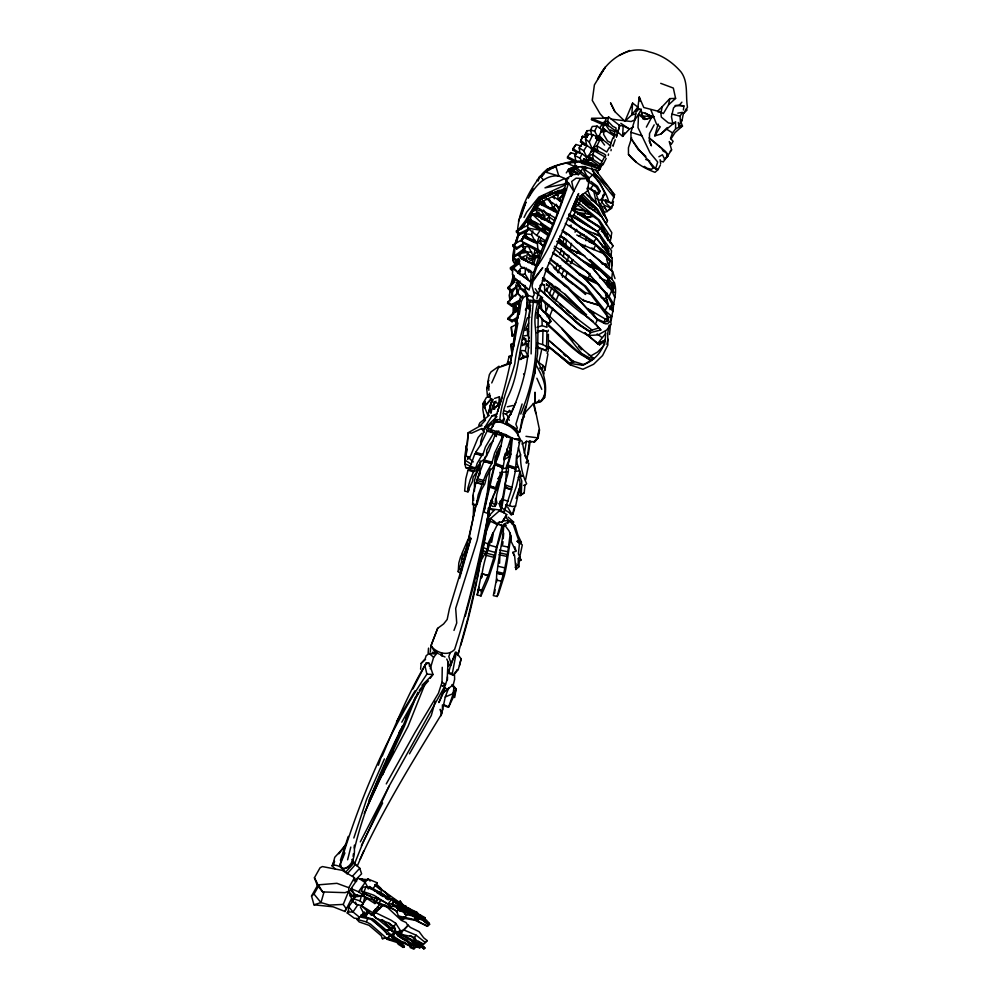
<?xml version="1.0" encoding="UTF-8"?>
<svg xmlns="http://www.w3.org/2000/svg" width="999" height="999" viewBox="0 0 999 999"><rect width="100%" height="100%" fill="white"/><g stroke="black" fill="none" stroke-linecap="round" stroke-linejoin="round"><path stroke-width="1.5" d="M609.989 309.64L609.989 307.505L612.062 303.871L606.942 294.867L595.392 280.744M669.73 142.333L671.216 144.405L673.126 141.346L670.516 138.449L672.527 132.892L675.586 128.933L675.611 121.716L660.814 134.078L654.832 135.876L658.104 124.051M607.966 320.554L607.991 316.458M641.77 112.875L641.758 115.497L644.78 119.43L650.174 118.044M529.345 303.059L530.007 300.312L538.199 300.599C536.063 308.791 534.128 317.632 535.264 326.398C538.424 356.331 532.13 386.401 520.729 414.023M606.443 284.178L607.916 278.833L608.566 285.227L606.718 283.728L606.73 282.13M442.082 656.293L442.107 653.696M512.4 438.136L510.676 441.171L509.078 459.552L506.493 466.146L505.906 479.632L500.299 511.338L503.996 512.724L511.55 489.498L515.771 469.093L507.642 466.246L510.452 456.193L512.4 438.136L519.905 440.684L516.383 458.266L515.559 468.918M442.445 704.857L442.407 710.614L440.684 716.096M447.427 679.882L447.477 676.835M537.562 330.931L544.393 330.532L546.965 331.518L546.441 350.537L537.974 347.29L536.863 344.955M386.276 783.903L415.047 732.329L438.461 693.231L442.008 682.354L442.245 667.32M473.214 517.869L473.688 503.484M483.953 511.975L494.942 464.547L499.063 454.258L503.359 435.189L510.839 438.086L505.019 456.555L502.997 467.869L487.699 513.411L483.953 511.975L489.123 485.614L495.991 488.486M490.409 504.807L492.482 506.343L495.104 506.331L495.541 498.464M552.634 252.372C575.923 268.644 596.84 288.524 613.136 311.85C612.787 302.11 617.769 292.607 614.36 282.692L611.738 278.846L589.897 259.678L589.585 260.976L608.716 278.709L611.987 283.229L612.724 291.845L615.421 292.657M548.164 335.627L548.376 334.303L548.389 349.837L546.74 346.765L542.644 344.53L542.981 330.12L546.965 331.518M609.527 334.465L610.414 324.7M480.619 445.454L480.731 441.433L484.965 427.335L493.943 422.377M525.849 338.786L525.774 341.583L524.025 345.13M522.365 345.691L522.452 342.707M531.131 353.921L531.68 319.917L533.466 300.1M396.166 906.405L397.877 908.453L400.974 908.778L401.036 910.638L411.226 913.548L413.761 916.345L417.295 916.77L423.988 920.491L424.962 922.577L428.309 923.813L428.883 923.263L425.062 920.391L424.6 921.041L411.276 915.559L405.269 914.435L403.234 910.364L403.109 911.463L419.28 918.093L420.104 914.822L424.937 917.606L425.05 918.693L421.079 919.117L420.055 916.558L420.804 915.633M442.882 709.627L442.994 706.168M501.123 445.979L498.351 449.65L495.154 457.205L494.505 464.722L492.457 468.294L489.785 470.392L486.575 476.76L484.827 483.891L481.306 490.01L477.197 503.821L476.348 505.282L472.552 504.582L473.276 493.518L475.949 482.554L483.079 484.04L482.867 482.18L486.014 474.026L491.758 463.474L494.63 453.084L502.872 435.876L495.516 433.891L488.811 451.473L484.065 459.99L483.978 461.363L491.758 463.474M494.755 419.23L493.918 421.915L495.454 422.04L493.918 421.915C505.581 390.234 512.037 356.318 517.894 322.964M527.709 294.23L525.124 289.81L525.262 285.514M617.407 132.442L615.946 131.106L616.046 128.022L612.662 126.224L607.604 120.979L608.716 117.095L619.692 125.524L616.408 136.9L619.692 125.524M354.47 877.696L348.826 887.711L348.713 891.133L345.117 892.656L322.677 891.932L317.133 884.939L314.423 877.759L320.067 867.744L322.39 866.57L342.232 870.354L354.47 877.696L354.345 881.13M461.451 573.239L458.229 571.728L461.588 561.675L461.7 558.541L467.832 545.479M471.715 466.983L464.76 463.598L466.046 446.053L464.76 463.598L465.809 467.644L468.344 468.319M474.425 491.283L474.562 480.219L477.722 470.067M333.167 863.573L334.752 857.279L346.253 844.829M479.37 475.524L480.244 460.964M512.45 274.787L512.699 268.094L515.272 264.585L518.693 263.836L514.36 267.158L514.473 269.493L532.03 282.854L516.62 271.566L515.272 269.58M511.55 489.498C497.777 488.898 511.725 473.701 507.642 466.246M608.778 284.877L608.878 282.205M611.9 265.746L612 263.074M611.675 270.567L612.2 258.229L596.166 238.187L566.982 218.394M512.912 552.347L514.597 555.494L515.884 569.492L518.856 566.82L518.106 564.934L518.356 558.541L519.667 556.743L518.431 553.921L519.517 542.469L517.157 541.321L518.606 540.009L512.812 523.513L509.403 521.74L503.933 524.063L509.078 530.956L510.951 535.864L511.188 541.433L515.834 551.311L512.912 552.347L514.135 555.669M521.228 495.454L521.79 481.031L520.254 476.823L518.431 477.21L519.942 481.443L520.142 495.616L524.2 492.794L524.962 485.164L526.648 483.766C522.365 474.862 520.179 464.722 520.579 454.82L518.419 447.739M605.769 266.92L605.881 263.998L607.255 267.557M604.607 344.742L604.795 340.309L597.627 343.631L584.964 333.017M511.126 536.213C508.578 549.413 507.529 562.624 504.333 575.724L498.364 594.305L497.09 596.49L493.319 595.591L496.378 580.019L496.79 573.239L503.508 574.712L507.467 554.557L510.339 532.966M513.548 314.123L513.998 303.546M613.823 138.237L614.148 136.214L612.137 134.728L606.805 131.269L603.796 131.194L603.646 134.453L607.492 140.984L611.001 142.882L610.177 147.989M614.148 136.214L614.872 131.955L610.514 129.895M362.762 904.707L364.797 896.952M406.868 907.941L405.831 906.155L393.019 901.785L392.245 898.675L388.536 899.45L375.524 890.958L365.996 886.8L362.812 887.212L361.276 891.145C369.917 898.463 382.555 898.226 390.834 906.68L393.256 905.956L402.385 907.791L405.444 909.602L406.868 907.941L410.052 910.863L409.478 911.55L397.24 907.005L397.277 908.366L412.55 912.799L416.508 915.259L419.455 916.083L419.917 915.434L416.883 912.287L406.356 907.229M494.68 401.76L493.943 406.343L494.68 409.24M479.707 464.098L478.896 469.08L480.107 473.863M503.508 574.712L497.115 573.189C498.314 556.605 502.972 541.346 503.833 524.612L506.381 525.174M618.631 125.262L623.176 125.886L622.614 136.388L617.232 131.456M448.014 662.2L447.177 679.507L445.566 684.265L442.207 686.026L445.442 685.014L389.111 786.113L360.302 841.907M499.575 563.299L499.912 555.194M488.823 390.309L488.873 384.378L487.749 382.492L489.348 374.712L490.996 371.903L498.988 366.208M544.805 278.271L544.642 281.131L542.282 280.394M528.421 279.52L525.137 274.076L525.474 268.344M480.182 561.938L487.462 549.4L487.787 543.906L497.452 524.413L490.297 521.228L487.924 522.002M605.419 331.256C607.055 346.616 596.478 360.602 582.055 365.159L570.117 363.474L548.414 346.341L570.454 364.947L582.917 369.28L593.618 364.26L602.559 355.544L607.829 345.03L607.754 333.142L609.128 325.1M492.844 532.642C488.973 547.602 483.341 561.788 481.593 577.272L482.142 574.962M613.973 288.661L614.36 282.692L611.987 283.229M638.723 109.703L637.824 107.13L632.592 103.084L631.818 114.848L624.937 121.304L614.872 111.613L610.589 102.947L614.872 111.613M612.462 312.737L611.101 320.916M466.995 449.026L466.046 455.594L473.276 461.875M467.32 444.58L468.181 432.729L480.194 425.899L481.98 425.699M545.604 240.846L536.738 235.452L527.609 228.122L527.971 223.139L535.202 223.476L536.962 227.297M442.195 653.446L442.095 654.82L439.66 654.183M511.975 411.825L506.406 420.929L505.444 424.063L513.823 427.36L518.094 432.255L519.792 431.88L534.727 373.551L535.389 364.785M600.711 167.707L598.925 170.105L600.237 166.558L601.061 166.621L600.574 164.46L593.094 159.39L586.176 160.04L586.376 157.18L582.042 153.634L576.835 151.998L574.837 155.557L575.799 160.839L567.607 156.718L570.704 152.635L576.186 154.358M487.512 397.115L486.75 388.786L488.086 382.592M487.699 513.411L487.912 510.626M514.96 247.377L514.385 254.795L512.887 259.927L513.736 262.55L514.572 262.987L519.143 260.202M364.36 911.975L358.616 918.593L354.283 918.218L347.215 912.949L348.201 912.075L348.626 906.755L352.759 901.16M521.828 420.379L519.792 431.88L517.882 431.855M490.072 468.693L487.287 492.632L477.16 540.272L455.681 608.428L456.73 623.001L453.983 630.419M518.856 566.82L519.318 561.076L518.356 558.541M609.178 268.719L609.79 261.201L593.618 242.457L565.284 223.501M428.121 653.171L428.534 648.126M527.809 302.21L527.36 307.617L529.92 303.733M502.734 544.43L502.972 541.608M503.221 538.786L503.708 533.129M526.261 463.236L527.959 461.288L527.122 458.891L529.445 441.208M536.276 348.127L541.883 348.801L538.811 362.575L542.994 365.434L542.669 369.155L540.534 367.57M476.348 505.282L478.196 494.892L482.167 484.403L483.079 484.04M481.493 577.959L481.668 576.086M480.994 595.953L481.468 590.821L488.099 575.349L481.58 573.688L477.172 594.967L480.994 595.953L488.074 579.557L494.967 558.766L497.065 546.94L503.084 527.235L502.122 525.299L494.53 523.189M466.046 455.594L468.181 432.729L471.578 433.166L481.705 428.571L483.466 429.42L495.541 417.994M533.166 277.759L533.716 272.065M597.427 137.238L597.177 139.91L593.556 147.34L591.982 148.364L589.248 142.008L585.526 139.148L587.924 134.078C596.565 134.778 604.133 140.26 610.501 145.979M610.963 256.643L611.55 250.737L597.852 231.818L573.713 214.797L572.015 216.171L569.517 214.473M491.083 500.199C483.116 548.951 475.324 597.989 460.714 645.342M595.192 206.955L594.792 210.864L588.623 207.305L580.881 195.816L587.537 190.909L588.723 182.23L587.025 178.084L583.965 175.824M603.958 118.007L600.137 113.911L592.282 100.412L594.405 84.878L605.282 67.12L597.939 78.834C606.418 60.44 628.433 44.131 649.35 51.936C661.837 54.87 672.739 62.325 681.043 71.978C688.573 82.18 685.414 95.405 687.474 107.243L683.353 113.674L682.13 119.942L679.345 124.475L679.083 127.06L675.586 128.933M420.591 669.205L421.178 663.361L425.524 659.44M352.784 859.377L352.297 864.023L349.288 867.007L344.205 868.743L341.72 868.393L339.91 865.109C360.065 798.551 387.799 731.992 426.898 674.15L424.887 665.484L426.461 662.699L429.295 663.398L432.967 674.487L430.132 678.358L429.807 677.697M496.216 460.851L497.14 451.973M529.17 317.02L530.132 307.792L529.507 305.856M530.631 305.132C527.247 321.104 529.557 337.038 528.034 353.359C526.111 373.127 519.992 392.182 512.537 410.502M606.181 233.704L605.881 236.638L607.38 234.253M611.738 278.846L612.537 271.341L568.493 234.353L562.275 230.27M637.412 111.014L639.248 97.065L643.781 107.505L660.764 111.963L663.348 113.561L668.531 104.87L675.611 98.401L673.326 88.049L660.714 83.342M430.269 651.972L430.769 647.352M500.112 446.578C496.203 459.752 492.382 472.277 489.123 485.614M354.083 847.989L354.408 845.142M605.406 193.581L603.171 195.18L601.935 199.001L605.094 201.274L611.838 203.184L614.585 194.643L595.754 170.33M634.752 119.955L636.276 110.639L637.649 108.516L641.183 109.366L641.758 115.497L638.511 114.51L634.752 119.955L630.918 132.268L631.018 138.499L638.211 149.575L645.854 156.406M495.454 422.04L502.272 422.14L502.247 421.016L499.85 419.655C501.461 400.274 509.989 382.33 514.835 363.624C517.082 340.522 528.633 318.893 526.698 295.567L523.176 297.602L521.241 301.76L519.243 314.498M481.58 573.688L488.286 575.686L494.542 555.269L502.122 525.299M601.935 199.001L604.145 195.255L604.445 192.62L600.112 183.067L592.632 174.987L585.364 170.042L585.277 167.02M513.636 346.553L513.998 343.469M514.348 340.372L516.146 324.912L518.918 311.463M353.109 856.443L353.446 853.633M419.967 945.778L423.888 948.9L424.95 948.014L420.716 943.393L420.879 944.492L402.073 934.627L400.786 932.229L399.65 932.929L399.425 934.689C406.181 935.926 410.452 941.52 417.008 943.356L418.768 945.466L420.504 945.204L420.716 943.393L418.668 941.358M607.916 210.577L611.75 208.217L613.486 201.548M488.661 513.224L486.063 533.291L480.082 563.548M497.977 478.783L500.836 475.149L501.161 472.539M503.996 512.724L504.283 510.364M606.942 293.756L606.418 298.027L608.379 304.72M683.403 109.99L683.915 105.956L679.37 105.132L675.873 105.657L673.538 107.855L671.465 116.733L672.789 123.589L674.025 123.489M511.638 298.626L511.938 291.233L513.536 288.686M520.317 439.747C516.408 428.733 506.73 422.852 495.654 421.278L490.584 429.545L501.298 433.116L501.036 435.189L502.822 437.225M497.09 596.49L503.184 574.762M510.177 286.788L513.573 275L513.061 282.018L514.198 277.16L513.286 282.792M538.836 430.107L537.862 437.525L534.777 441.695L526.997 441.471L522.015 444.068M544.492 395.529L544.155 398.114L544.605 397.502C547.652 384.453 543.194 369.455 535.801 358.766M494.567 593.506L495.067 589.772M401.361 942.556L401.473 941.707L400.075 943.393L403.833 947.04L404.395 946.428L401.361 942.556L400.374 943.78M505.444 424.063L507.042 422.852L507.717 417.944L510.002 415.084L515.834 402.56M585.976 240.722L586.6 236.276M534.727 373.551L537.562 353.733L538.386 307.867L540.247 305.719L538.174 302.772L529.732 301.873L530.007 300.312M528.296 454.458L530.232 440.934M494.592 398.376L499.4 396.853L498.576 405.769L499.275 404.12L493.156 409.053L498.863 404.545L494.418 407.704M510.701 299.65L511.938 291.233M528.409 262.725L526.423 259.44L527.472 252.335L522.34 253.059M532.255 264.623L533.079 259.091L538.961 256.406L536.863 252.085L532.879 255.407L528.546 246.716L522.39 246.628L523.926 243.144M610.014 242.882L611.8 232.642L601.398 216.408L577.335 198.002M510.414 362.937L520.029 298.039L521.89 297.065M537.899 436.713L538.486 432.854M415.671 914.285L414.772 911.55L414.722 914.372L415.584 912.199M536.875 318.231L538.299 309.053L540.247 305.719M611.5 290.896L611.962 287.912M524.463 453.334L526.423 441.009M523.476 238.836L512.924 244.98L512.724 246.266L516.77 248.938L523.201 244.955L523.414 243.656L516.97 247.652L516.77 248.938M519.942 260.976L510.514 267.607L510.302 268.893L512.599 270.879M516.995 287.188L511.625 291.496L508.004 288.549L508.216 287.262L515.809 279.645M525.486 247.914L513.024 256.918L512.824 258.204L516.196 261.064L518.768 259.64M518.056 292.532L507.754 301.998L507.554 303.284L511.426 305.919L520.079 301.086M519.143 234.802L519.343 233.516L516.458 230.632L516.258 231.918L519.143 234.802L526.835 231.568L528.921 228.272M516.196 261.064L516.408 259.765L518.968 258.354M511.625 291.496L511.825 290.209L517.195 285.901M518.081 318.032L512.05 321.728L508.066 319.243L508.279 317.957L519.255 306.993M511.426 305.919L511.638 304.62L520.292 299.787M512.05 321.728L512.25 320.429L518.281 316.745M517.42 323.813L511.313 327.173L512.087 336.051L514.922 335.052M510.464 363.773L507.492 363.311L507.692 362.025L510.676 362.475M512.087 336.051L511.313 327.173M508.853 357.654L509.065 356.368L511.963 355.357M511.076 344.293L511.713 351.685L511.076 344.293L513.936 343.156M546.74 270.03L547.927 269.705L548.139 268.431M548.801 263.948L549.013 262.625M546.54 285.352L546.74 284.103M546.353 289.573L546.578 288.224M567.607 156.718L567.395 158.017L575.586 162.138M570.504 153.921L570.704 152.635M577.434 152.972L572.677 149.912L572.889 148.626L575.961 144.505L581.468 146.179M547.165 316.683L547.365 315.434M575.961 144.505L572.677 149.912M548.076 331.443L548.276 330.194M585.202 145.392L580.494 141.783L582.554 136.276L586.475 136.638M543.893 374.051L544.105 372.764M547.964 353.921L544.967 370.017M591.495 130.394L586.95 130.732L585.252 135.052L587.812 135.852M597.727 173.302L597.951 171.928M605.282 157.205L605.619 155.082L603.608 153.634L591.982 148.364M606.168 158.429L603.009 164.785L603.221 163.449L601.061 166.621M608.291 155.357L608.503 154.008M610.988 150.712L611.176 149.5M613.211 144.867L612.999 146.179L615.184 139.735M500.299 511.338L501.785 507.767L505.269 487.15M496.59 581.893L497.052 579.058M517.732 263.861L518.456 259.553M516.583 292.108L517.007 289.56M490.134 502.672L483.541 542.332L474.001 584.103L465.172 616.395M514.597 508.766L512.774 514.435L513.773 509.078L515.584 506.043L520.329 484.34M486.451 397.427L483.041 403.434L487.874 415.222L491.945 401.024M520.766 351.498L523.026 356.081L528.196 356.606L525.374 350.861L526.623 343.394L522.514 344.817M455.856 671.34L453.534 675.299L448.439 673.326L451.211 662.799L456.343 652.447L461.113 658.816L458.304 669.442L453.534 675.299L452.322 673.501L456.343 652.447L455.382 652.085L450.749 665.883M534.777 441.695L538.149 437.899L539.535 430.045L534.003 403.596M612.724 291.845L614.36 282.692M514.36 246.765L512.774 255.457L512.887 259.927L514.572 262.987M335.302 868.968L331.993 865.758L334.103 861.363M519.38 359.053L520.654 352.322M585.364 170.042L585.664 168.469L584.04 166.508M591.658 148.913L591.171 151.573L588.473 155.757L586.625 156.718L583.691 150.774L579.183 147.864L581.843 143.931L587.062 145.517L591.658 148.913L595.966 149.962M497.152 419.393L496.366 419.705L496.715 421.541M541.595 252.235L537.924 249.488L521.328 241.159L521.778 238.786M538.948 178.172C527.597 193.019 518.868 212.325 517.507 230.956L518.119 230.744M661.013 112.675L662.15 106.781L669.829 98.614L675.611 98.401M490.546 502.909C480.931 552.16 470.005 601.935 454.595 649.462C447.789 656.83 436.451 652.772 430.931 645.903L437.649 628.334L443.593 623.963L447.165 619.505L449.45 608.641L470.954 538.124L459.59 578.396L476.386 503.471M477.085 578.683L479.483 566.57M491.595 542.345L493.094 534.852M525.549 479.97L528.846 463.449L526.548 461.813L527.947 460.751L524.438 453.009L522.115 441.258L518.856 438.598L514.91 439.398M563.286 256.706L564.21 252.135M565.434 246.041L566.67 239.935M491.246 412.112L492.594 405.594L496.028 401.173M468.793 539.398L475.861 505.357M487.874 415.222L492.145 399.051M668.531 104.87L669.829 98.614M452.559 684.577L456.143 689.023L454.47 694.792L448.688 706.942L447.202 706.892L444.068 705.644L443.656 704.62L445.254 697.002L448.763 687.687M607.055 295.005L606.418 298.027L605.956 292.919M347.602 859.777L350.799 847.09M606.868 344.368L607.979 339.21M571.465 174.925L571.103 172.49L569.954 172.065L570.267 170.679L576.198 166.833L569.018 169.018L566.258 172.902M457.942 655.506L458.941 651.023M535.052 249.7L533.841 255.045L538.961 256.406L532.879 255.407M536.962 298.626L537.949 294.28L533.603 291.87L532.03 286.114L533.066 281.368L542.732 267.645L531.468 281.793L529.008 290.16M567.332 261.426L568.706 255.407M570.092 249.4L571.478 243.394M468.156 617.332L476.398 581.655M459.54 665.659L461.113 658.816M452.035 684.577L453.933 687.911L452.934 694.555L448.688 706.942L443.656 704.62M454.657 697.527L456.143 689.023L453.933 687.911M507.829 523.414L508.503 520.541L505.594 516.82L506.705 514.61L500.262 510.089L489.56 508.578M550.174 258.641L585.864 286.363L604.994 310.602L611.65 316.258L610.526 320.991L607.504 323.763L605.344 323.813L597.352 319.905L567.844 288.124L545.129 270.055M360.352 906.88L364.473 914.909L365.921 916.008L367.769 911.001M478.471 589.635L479.021 587.35M507.492 363.311L509.065 356.368M477.172 594.967L477.922 591.92M520.029 471.353L516.346 486.376L509.54 505.669L505.656 504.932M606.718 283.728L607.916 278.833M559.989 254.645L561.463 248.689M562.937 242.732L564.035 238.262M607.442 286.9L608.928 280.881M502.16 472.265L497.452 487.462L494.318 493.968M500.536 479.557L496.665 494.892L496.128 499.338L496.953 503.034L495.104 506.331M339.91 865.109L344.93 852.909M575.561 203.908L574.487 208.167L578.995 204.221M607.767 240.334L608.441 237.687L598.214 220.067L575.262 203.284M482.667 455.319L475.749 453.471L475.661 452.322L480.194 445.529L487.062 431.143L493.706 432.967L485.439 446.928L482.667 455.319L481.793 455.494L477.147 463.424L475.874 467.844L474.6 468.918L474.837 471.191L469.393 469.418L468.007 470.154L465.796 478.733L464.635 491.083L467.969 491.845L469.218 489.922L469.155 488.336L472.539 481.331L473.176 477.035L476.523 472.34L478.209 465.846L481.456 461.126L484.278 459.49L484.94 457.167L486.538 456.318L486.75 450.312L489.96 444.218L492.944 441.221M362.837 903.208L360.052 900.886L361.288 896.228L363.898 895.878M503.821 458.741L505.269 453.321M552.822 197.402L553.096 196.391L562.1 202.335M448.439 673.326L449.051 671.116M458.029 654.183L467.744 618.831M539.148 303.271L539.959 300.324L542.532 297.677L537.949 294.28M510.726 289.698L509.19 295.279L510.064 301.024M512.275 284.128L514.198 277.16M583.616 299.513L583.341 300.512L599.675 305.644M537.787 295.679L546.266 269.593L578.633 193.556L572.065 208.441L580.756 195.754M435.289 701.223L431.293 715.484L409.478 753.808M396.653 932.966C399.612 939.372 406.993 939.859 411.226 944.867L412.737 945.416L414.735 948.039L414.285 948.625L404.695 942.519L402.472 943.056L392.332 937.924L395.117 932.941M607.916 286.001L608.703 283.241M323.963 892.244L320.979 902.584L313.973 904.807L311.526 896.028L317.133 886.163M538.224 181.006L539.098 177.048L540.484 175.824L542.445 175.774L541.108 175.599C546.353 167.22 556.88 165.285 565.759 162.862C577.072 159.877 589.66 160.352 599.412 167.47L599.7 169.443L597.777 170.654L582.679 166.521L577.472 166.908M606.318 292.732L605.569 295.267L606.743 292.695M609.765 261.513L608.403 265.559L606.655 259.166L607.404 256.606M430.244 668.731L433.628 657.305L436.326 654.033L429.145 653.458L426.161 655.719L425.174 658.778L421.178 663.361M345.042 911.513L345.966 908.428L343.256 904.42L348.576 891.458L351.573 898.576L345.042 911.513L333.179 906.817L313.973 904.807M503.296 422.589L504.458 418.706M545.242 225.737L544.418 228.509L545.154 231.955M516.296 242.944L518.968 234.066M521.328 241.159L523.938 235.227L533.928 241.271M532.817 276.935C540.259 243.132 563.436 213.361 566.071 178.771L572.702 174.7L579.42 174.001M660.651 163.599L660.102 159.703M533.653 264.123L535.739 257.255L539.897 257.705M555.044 218.132L554.295 220.604L549.038 216.87L550.049 213.998M402.759 725.761C383.079 765.421 364.672 805.943 354.408 849.187C354.782 856.58 352.535 865.159 345.117 868.306L341.72 868.393L340.572 864.41M590.871 181.381L597.427 186.326L599.999 191.059L599.412 193.157L597.889 194.293L591.608 189.123M516.446 455.357L517.132 463.611L521.391 475.986L522.764 475.686L520.254 476.823M331.993 865.758L333.404 865.234L334.578 861.463M469.393 469.418L468.943 467.794L470.254 466.645L474.875 453.633L475.749 453.471M505.144 508.341L506.343 504.47M504.258 457.043L510.039 452.135L510.864 449.5M516.133 498.414L519.13 488.823M476.885 482.192L476.685 480.332L483.978 461.363M603.796 131.194L601.048 131.818L601.336 129.083L597.077 126.099L592.282 126.461L590.596 129.982L594.642 131.231L597.677 136.713L599.288 135.527L601.048 131.818L606.805 131.269L602.709 127.685L603.334 125.749L606.843 124.738L603.334 125.749M660.426 164.96L658.079 169.58L655.569 168.769L657.704 162.05L649.999 152.76L637.999 127.585L638.511 114.51L641.183 109.366M566.945 181.893L568.568 183.004C558.079 216.596 543.106 248.576 531.468 281.793M518.444 233.454L514.622 245.317L518.556 233.766M502.147 397.39L497.552 411.675L498.101 410.202M631.668 137.825L628.446 147.74L628.471 154.408L636.213 162.063M541.046 237.562L540.134 240.359L536.813 243.069M353.833 838.011L366.708 799.113L384.403 758.915M501.011 478.121L502.435 473.801M430.931 645.903L437.649 628.334M523.001 414.785L525.836 406.256M575.424 161.139L574.825 166.446L569.018 169.018M522.102 403.996L515.884 424.213L517.432 428.209M520.729 217.52L525.973 201.985L518.456 221.278M606.73 222.765L607.467 220.567L599.837 206.905L585.764 193.444M522.365 298.364L517.432 293.019L519.767 287.575L517.919 282.267L520.067 281.131M495.979 486.488L497.714 481.368M601.885 200.624L602.672 198.314M507.592 506.93L511.326 513.498L513.124 514.21L510.901 514.635L509.303 512.612L500.099 506.93L499.213 503.683L503.221 496.965M518.656 273.489L520.317 268.656L524.25 267.345M378.371 765.222L381.393 756.48M348.264 836.413L340.409 860.364M535.452 242.133L531.543 234.528L532.867 230.819M537.287 241.721L539.21 236.351M538.711 306.268L547.315 314.985L550.149 320.617L549.075 323.539L543.693 320.779L536.9 312.537M448.089 664.597L448.651 663.074L446.74 659.053M478.321 476.885L479.907 472.627M611.001 142.882L612.924 137.812M513.199 277.547L513.886 275.761M491.745 382.942L498.464 367.694L511.163 363.137M491.321 500.761L493.494 495.054M485.414 533.616L490.297 521.228M425.524 682.704L408.029 726.41L379.657 779.769L364.223 813.461M450.299 652.559L448.801 656.48L451.048 663.386L448.451 665.958M488.012 509.228L488.636 507.629M671.003 138.911L675.012 132.605L682.467 126.086L681.106 122.502L682.13 119.942M590.059 273.526L588.211 278.271L597.377 282.954M541.658 229.82L543.219 225.849M361.276 891.145L364.023 891.82L365.996 886.8M400.075 943.393C397.003 939.734 391.745 940.658 388.211 937.661L385.901 937.649L370.454 924.112L366.408 921.902L367.894 918.143M546.815 290.759L549.088 285.027M555.319 269.255L557.592 263.524M549.475 293.831L551.71 288.162M557.879 272.602L560.689 265.534M417.882 692.232L404.358 726.36L366.645 807.941M361.626 905.569L356.243 904.37L352.197 900.886L353.733 896.99L357.08 894.629M352.197 900.886L354.158 899.063L355.332 896.115L361.288 896.228M546.528 310.252L548.813 304.57M420.104 914.822L419.28 918.093L420.342 918.081M592.494 174.925L589.348 177.947L588.311 180.494L586.825 178.796M555.844 301.111L558.778 293.881M565.209 277.959L567.557 272.178M570.966 263.736L572.589 259.765M624.937 121.304L632.592 103.084M549.45 316.795L552.934 308.254M474.837 471.191L473.501 471.828L470.242 479.732L467.719 488.461L467.969 491.845M575.037 232.205L576.111 229.608M382.167 756.193C395.504 724.512 408.791 692.157 426.461 662.699L429.295 663.398L429.458 666.395M357.192 866.258L363.811 850.748M401.036 910.638L402.073 908.241M539.223 303.771L539.86 302.335L538.199 300.599M582.567 161.688L583.766 158.779L591.333 164.036M523.788 251.785L524.925 249.213M580.494 141.783L582.554 136.276L582.454 136.925L585.027 137.375M551.71 297.502L554.77 290.584M561.488 275.374L563.923 269.842M405.869 718.855L407.704 714.71M413.836 700.886L415.671 696.728M394.106 926.86L395.716 923.263L390.971 920.154L375.562 912.636L373.176 914.235L375.986 918.306L388.411 922.801L394.106 926.86L395.879 932.167L401.173 933.566L401.91 934.589L411.576 936.55L413.549 938.223L416.271 935.251L403.958 929.994L395.879 932.167M582.03 161.613L580.019 158.167L582.042 153.634M369.018 800.162L402.759 725.811M428.484 680.881C407.267 702.297 403.209 735.227 386.426 759.864M382.542 774.974L384.428 770.766M387.575 763.736L393.381 751.41M488.573 384.765L486.75 388.786L488.823 386.513M612.812 308.504L609.989 307.505L613.673 304.233L609.115 296.441L611.775 290.584L591.246 266.571L610.352 288.549M541.433 298.664L576.186 329.021L588.299 335.577L590.884 332.53L600.836 329.932L595.392 324.163L597.352 319.905L590.384 310.577L596.753 318.756L604.445 322.29L608.453 320.704L608.403 317.682L604.994 310.602L608.304 304.895M398.601 944.417L397.127 942.519L397.577 941.533L398.601 944.417L403.047 947.414L403.833 947.04M478.733 425.299L479.857 422.877L489.335 415.247M468.681 456.568L467.407 459.315L469.892 457.679M389.111 786.113L362.612 843.643L354.483 863.973M580.906 171.853L582.867 167.632L584.877 166.471L583.616 169.793L586.575 175.462L589.348 177.947M576.361 242.145L593.556 249.525L595.766 244.755L576.773 234.99M594.642 131.231L597.077 126.099M487.999 515.209L489.822 515.072L487.5 518.618L490.671 518.431L500.262 510.089M589.248 142.008L592.894 134.54M529.807 301.623L526.573 297.764L529.058 295.617L532.642 297.003L534.353 301.248L538.748 300.936L540.871 296.603M586.95 130.732L585.252 135.052L586.75 132.03M368.206 888.998L369.405 886.575L392.22 899.55M580.993 200.562L577.672 205.057M360.164 859.252C383.092 809.128 412.137 762.299 440.796 715.359M572.065 174.5L573.975 170.679L572.539 170.779L578.396 174.738M600.499 270.105L591.708 265.447L593.006 262.849M498.251 478.871L501.423 472.539M361.401 845.504L382.629 803.021M524.013 217.457L526.648 212.188L538.886 197.065L567.407 183.928M525.874 328.546L528.621 323.064M573.713 214.797L575.486 211.988L600.399 228.047L597.852 231.818L572.015 216.171L597.065 231.406L608.915 251.473L597.852 231.818M599.288 135.527L603.271 140.06L600.224 139.236L596.965 145.792L597.739 150.599L591.171 151.573L594.405 150.961L604.582 156.731L600.574 164.46L599.562 166.171L590.022 159.266L586.176 160.04M511.575 294.043L514.235 288.823M403.996 912.05L399.375 910.751L399.937 909.639L397.39 906.955M409.752 945.603L410.539 944.055M525.399 309.94L527.647 305.931L530.544 308.404M392.332 937.924L391.233 935.501L386.825 934.04L384.24 929.819L370.741 919.23L362.05 917.394L364.185 913.223M362.05 917.394L364.86 913.66M493.231 399.45L489.76 406.193L490.971 413.424M565.721 263.374L567.37 260.177L553.883 248.177M624.475 132.805L622.614 136.388L629.47 129.008L633.441 126.985M404.345 909.502L417.033 916.071L417.857 914.51M529.482 195.305L532.991 188.624M547.04 353.259L548.189 351.086M487.749 382.492L488.873 380.382M608.678 248.676L607.255 251.348L606.818 246.753M399.113 732.492L400.549 729.794M654.17 124.85L649.525 133.541L649.437 140.26L651.385 145.804L649.2 140.959M646.365 127.123L651.548 117.47L654.108 116.533M412.949 688.885L424.887 665.484L427.709 663.024M529.682 215.971L521.403 229.046M414.735 948.039L413.686 949.05L410.214 947.564L410.302 945.354L409.702 945.928L403.596 943.143M502.172 437.362L503.359 435.189M488.686 522.04L490.671 518.431L495.791 522.976M539.06 198.389C531.48 208.791 528.808 223.726 517.507 230.956L524.975 221.391L539.06 198.389L564.885 188.674M515.472 296.041L517.632 292.145M522.927 416.858L526.048 411.576L532.966 404.12L538.349 401.423L539.148 399.987M605.731 302.285L607.18 299.675M405.856 909.277L407.704 910.414L408.891 908.091M409.503 912.299L408.766 910.601L409.652 909.015L410.714 910.114M603.458 322.714L605.469 319.143L607.567 318.981M401.81 722.177L418.194 693.044M518.044 273.239L519.567 270.529M518.756 442.707L519.905 440.684M311.526 896.028L314.011 894.068L318.931 885.439M609.178 147.677L606.718 151.985L596.965 145.792L593.556 147.34L597.739 150.599L594.405 150.961L592.644 154.42L593.094 159.39L590.022 159.266L588.174 161.226M537.774 265.534C556.268 238.761 564.472 206.98 580.257 178.796L587.025 178.084M612.075 261.85L593.618 242.457L596.166 238.187M654.832 135.876L660.227 126.836L656.555 124.201L650.799 109.653M496.191 435.452L498.826 431.044M516.945 302.272L515.521 304.633L515.734 311.913M396.578 721.628L415.172 690.671M559.515 207.68L549.512 200.886L549.962 200.137M490.584 429.545L493.968 433.329L495.479 433.853L496.615 431.968M611.675 248.089L613.036 245.841L599.587 226.785L572.402 209.116M541.371 176.124L542.707 173.938L541.371 176.124L543.468 174.301M559.153 190.285L539.423 199.538L528.621 217.245L541.058 199.076L556.043 192.02L565.596 190.11M497.789 524.862L499.562 521.965L501.81 522.452L505.594 516.82M666.808 157.168L671.59 149.875L669.23 141.546M601.161 342.182L599.55 344.792L597.627 343.631L605.581 333.554M501.81 522.452L506.705 514.61M680.444 121.978L680.057 116.184L682.442 112.363L677.834 113.149M520.829 359.59L523.026 356.081M483.466 429.42L492.082 415.759L497.302 413.648M502.247 421.016L504.008 418.219C501.298 411.763 506.206 405.144 506.968 398.738C520.292 373.364 518.593 344.218 527.347 317.782L529.92 317.22M583.691 150.774L587.062 145.517M570.367 263.461L572.777 259.752M576.785 253.571L578.396 251.099M571.278 175.849L571.103 172.49L572.265 170.692L578.746 167.083M536.738 235.452L540.184 230.17L547.789 235.314M372.789 889.11L377.048 882.704L367.882 878.958L365.272 882.204M376.286 896.528L373.726 900.361L374.912 903.546L378.446 898.538M613.074 205.057L607.18 211.463L603.458 212.737M357.954 904.619L352.997 911.962L348.201 912.075M365.921 916.008L368.569 912.187M375.636 908.79L371.391 915.022L361.488 905.731L366.758 898.426M364.897 894.105L362.999 896.365L358.029 895.329L355.569 895.766L351.086 888.611L358.279 878.046L365.147 882.529L368.119 887.811M526.136 251.161L523.051 250.537L519.73 255.394L522.777 259.415L536.875 265.871M347.215 912.949L348.801 910.663M381.893 919.867L389.46 927.184L392.17 931.355L397.103 933.128L397.714 935.663L414.922 945.566L415.971 944.055L413.411 942.881L409.428 938.823M599.462 128.234L602.385 124.026L606.843 124.738L591.52 118.269L606.393 118.207L608.716 117.095M367.345 910.801L364.473 914.909L366.883 914.684M564.335 192.795L559.353 198.826L557.991 198.751L557.929 195.379L556.143 193.269M533.029 279.183L530.606 282.617L531.206 272.852L530.506 271.291L528.858 272.29L526.223 267.982M532.642 297.003L534.203 294.78L533.603 291.87M554.932 192.62L541.058 199.076L531.068 213.212L543.069 201.111L564.647 190.797M469.98 537.137L467.457 540.634L461.613 554.27L462.275 554.57L460.739 556.256L458.803 563.036L458.229 571.728M419.455 916.083L419.505 914.772M378.122 898.213L375.187 901.635L390.846 907.429L396.603 911.15L398.439 915.983L416.433 920.017L417.919 917.956M426.773 922.04L429.832 924.225L427.472 926.31L417.719 921.078L419.205 919.018M494.542 423.002L496.216 420.666M351.086 888.611L358.491 891.77L365.147 882.529M368.594 911.363L371.391 915.022L380.419 903.421L379.021 903.795M528.346 198.202C534.765 186.975 544.255 174.488 558.778 175.974L566.82 179.283M490.634 429.32L493.331 425.611L490.634 424.175L487.924 427.872L488.561 430.382L491.271 431.843L490.634 429.32L487.924 427.872M338.898 853.77L345.779 844.367M518.431 273.614L520.229 271.166M414.535 937.999L414.785 939.584L423.613 944.055L427.222 940.621L423.676 937.799L419.143 931.68L410.302 927.384L408.254 925.211L403.334 930.032L401.173 933.566L400.374 930.494L395.716 923.263M427.222 940.621L423.613 944.055M663.823 161.189L668.031 155.519L665.883 152.547L663.174 151.049L661.638 148.252L650.449 139.061M416.883 912.287L415.547 914.085L416.508 915.259M414.285 919.517L416.383 916.695M456.143 689.023L452.559 693.806L445.254 697.002M404.583 917.819L407.005 914.584M418.768 918.356L417.357 920.229L417.719 921.078M424.275 921.415L425.062 920.391M397.152 903.833L400.212 901.098L403.059 904.907L410.127 909.652M527.634 238.062L524.962 233.803L528.409 229.333M405.444 909.602L406.868 907.766M419.58 944.654L418.768 945.466L421.266 944.205M637.824 107.13L631.818 114.848L635.801 113.911M522.789 295.766L521.977 296.803L523.176 297.602M419.23 690.396L423.539 684.927M535.476 440.234L533.653 442.257M564.51 163.486C555.844 165.235 547.39 169.405 541.108 175.599M521.765 419.705L524.438 416.396M503.396 413.424L506.193 414.148L509.515 410.427L510.964 413.074M413.773 940.171L415.322 938.286L410.252 935.588M564.06 193.082L559.353 198.826L561.688 201.436L559.29 200.762M593.93 191.433L590.109 188.998L596.99 193.244L598.863 191.496L596.478 187.275L593.344 185.052L590.109 188.998L587.949 187.325M648.438 160.764L653.046 167.645L651.673 169.318L647.24 168.319L644.268 166.383M603.683 345.866L597.527 352.06L590.834 355.894L588.448 354.583M485.052 408.116L484.652 401.111L486.076 404.782L491.271 398.576M415.759 939.247L413.336 941.695M403.296 905.544L405.494 908.541L406.406 907.454L405.831 906.155L404.395 907.991L394.368 901.635L391.446 903.908L387.874 904.132L373.838 895.229L364.023 891.82M406.893 910.189L407.854 909.04M407.679 910.276L409.453 910.027L406.406 907.454M362.999 896.365L362.437 894.567L364.323 892.319M679.37 105.132L681.892 102.173M486.076 526.585L489.298 521.94L486.738 520.566M358.616 918.593L359.665 917.369L352.997 911.962L348.626 906.755M393.256 905.956L391.446 903.908L392.145 904.232L394.368 901.635L396.94 903.446M481.643 433.391L478.121 437.487L470.204 456.693L467.495 457.105M544.605 397.502L541.208 401.436L535.202 403.309M679.345 124.475L681.106 122.502M351.823 859.49L355.532 864.397L347.078 873.95C343.594 869.48 339.772 864.747 333.404 865.234M362.999 904.02L361.488 905.731L373.389 913.123M345.554 872.302L353.971 862.861M378.384 903.246L381.231 900.062M403.958 929.994L408.254 925.211M590.334 163.574L592.045 163.224L592.37 164.735M352.535 876.123L359.752 868.218L355.532 864.397M401.411 944.629L402.36 943.593M403.047 947.414L404.395 946.428M352.048 888.361L348.913 891.77L352.884 895.916L354.932 893.993M486.076 404.782L491.271 399.175M530.531 223.689L528.833 221.204L530.769 219.131M557.966 212.138L554.707 209.116L550.574 208.329L553.858 206.818L556.293 204.246L558.766 209.915M480.244 425.686L485.514 420.142M394.218 932.666L391.233 935.501M494.842 509.64L488.811 515.909L489.822 515.072M422.802 920.091L423.626 919.242L426.373 919.967L428.883 923.263M670.217 151.274L671.59 149.875M660.814 134.078L667.307 127.522M421.99 685.252L432.967 674.487L426.898 674.15M508.004 288.549L514.51 282.03M508.066 319.243L512.462 314.86M514.66 312.675L519.055 308.291M355.419 879.969L361.601 873.813L359.752 868.218M419.642 947.814L420.517 947.252L415.884 946.902L415.397 945.791L416.633 947.089L419.942 947.814M683.353 113.674L687.025 110.065L686.338 108.829M373.176 914.235L381.705 905.856M375.562 912.636L383.017 905.306M664.123 159.328L668.031 155.519L666.733 155.969M397.34 903.895L400.212 901.098L401.698 904.719M428.309 923.813L428.571 922.514M519.93 543.843L521.378 542.445L517.832 534.964L515.122 525.674L512.812 523.513M657.667 111.026L662.15 106.781M521.378 251.323L524.225 248.626M615.322 297.09L614.822 297.552L611.775 290.584M517.569 271.915L519.492 270.142M523.051 250.537L518.106 255.07L521.928 258.816L537.05 265.896M570.117 363.474L572.727 361.101L583.891 364.623L593.906 358.566L584.015 350.512L546.928 313.511M351.685 890.146L351.186 890.596L355.569 895.766M424.488 919.192L424.937 917.606M511.65 523.901L513.648 522.102L508.054 517.07M538.761 214.323L535.327 209.428L537.437 207.542M535.327 209.428L541.258 210.926L544.717 215.809L544.917 219.455L546.091 219.505L549.038 216.87L549.675 221.728L552.347 223.002M426.561 925.486L428.921 923.401M540.709 176.786L544.193 173.726M399.488 932.729L397.215 934.702L407.055 939.772L409.54 942.944L408.054 942.332M593.281 266.333L592.27 267.208L589.497 265.859M538.748 300.936L542.532 297.677M520.142 495.616L524.2 492.794M515.147 567.469L518.106 564.934M583.029 247.153L585.352 245.167M516.92 457.917L520.579 454.82M526.111 462.3L527.947 460.751M542.582 204.52L544.717 202.797M542.232 230.27L544.418 228.509L550.074 231.406M529.12 228.634L519.343 233.516M488.236 397.377L490.397 395.691M537.137 179.957L538.898 178.659M581.43 160.764L579.87 161.913L574.949 162.575L565.759 162.862L574.825 166.446L576.635 165.534M537.574 302.06L539.959 300.324M424.95 948.014L423.014 946.515M423.888 948.9L420.504 945.204M515.309 256.406L519.055 253.709M542.619 204.82L544.78 203.284L542.17 199.862M525.099 330.419L527.197 328.933L528.633 331.68M522.539 339.71L524.775 338.162M444.218 691.97L448.501 688.998M398.901 909.565L396.603 911.15L397.49 912.012C391.158 906.368 381.493 907.179 375.187 901.635M604.37 341.608L599.55 344.792L585.202 333.054M528.409 254.37L533.304 257.305L533.466 259.091L531.068 260.652L528.746 259.29M579.058 235.939L581.356 234.453L584.078 234.628M393.531 900.261L394.717 899.512L397.177 901.91M518.081 281.281L516.083 282.517L519.767 287.575L527.235 294.88M542.957 173.676L556.293 165.672M499.562 521.965L496.528 523.776L493.793 521.103M519.318 561.076L520.929 560.139L519.667 556.743M658.878 156.756L662.424 154.77L664.023 157.942M355.332 896.115L353.733 896.99L359.465 896.353M570.204 220.017L572.614 218.719M409.715 946.428L410.639 945.941M503.646 459.715L510.039 456.368M567.132 182.38L563.536 184.216L544.979 187.862L564.497 178.609L567.37 180.981M517.707 273.027L520.467 271.703M516.246 261.438L518.931 260.152M619.118 55.444L629.582 50.462M635.014 119.705L631.193 121.528L611.201 119.131M542.132 196.266L544.917 194.955M549.088 192.982L551.873 191.671M520.629 257.967L525.474 255.707M534.04 209.59L536.713 208.354M532.492 211.501L536.5 209.653M520.629 228.696L527.584 225.474M418.768 945.466L420.879 944.492M533.079 259.091L535.427 258.017M495.829 417.195L496.99 416.67M541.058 199.076L539.423 199.538L556.043 192.02M611.65 316.258L608.403 317.682L584.565 286.226L550.424 259.915M427.472 926.31L415.084 920.304L405.169 918.468L402.06 919.817L398.439 915.983M518.768 359.578L527.147 356.243M551.91 168.344L555.194 166.933M539.423 199.538L559.34 190.934M597.627 343.631L605.394 340.322M536.738 332.729L542.981 330.12M518.431 477.21L521.391 475.986M521.203 258.903L523.913 257.792M520.566 359.116L526.261 356.793M584.727 162.163L587.15 161.226M598.863 191.496L599.999 191.059M529.083 215.909L538.923 212.163M501.448 366.071L510.914 362.712M547.902 169.181L554.92 166.621L546.478 169.58M601.972 122.939L607.604 120.979L608.379 125.662L615.946 131.106M551.411 208.766L550.636 209.041L554.707 209.116L552.385 207.055L551.723 204.033L548.214 199.513L545.454 199.188M512.3 334.752L515.122 333.766M456.63 670.029L458.304 669.442M585.826 217.183L592.17 216.746L587.275 211.413L573.189 208.966M525.824 221.079L530.993 219.305M525.624 222.365L529.495 221.041M537.05 327.297L542.145 325.637L546.977 327.272L546.653 322.777M600.836 329.932L598.801 327.922L589.26 330.981L578.608 324.213L538.861 288.424M561.713 192.819L559.378 193.556L557.754 191.92M388.848 936.35L390.846 935.726M363.848 880.681L367.557 879.57L360.264 879.17L362.512 879.132M578.646 199.088L581.268 198.302M552.559 203.122L551.073 203.559L549.163 199.788M582.055 365.159L583.891 364.623M366.408 921.902L356.793 919.317L359.228 921.965L369.056 925.324L381.243 935.738L382.38 938.685L385.901 937.649M651.548 117.47L644.78 119.43L638.511 114.51M534.49 265.147L537.012 264.448M553.558 224.563L547.34 220.492L534.665 214.548L538.861 213.399L543.181 215.896L544.642 219.905M382.38 938.685L388.211 937.661L389.76 935.726L391.845 935.414L392.432 937.362L400.174 941.07M540.946 202.01L543.743 201.286M571.353 225.175L569.305 225.699L593.955 241.733M532.517 257.292L536.788 256.243L532.617 256.83M511.6 437.737L505.706 434.652L501.036 435.189L498.064 431.518L494.805 432.292L495.479 433.853M392.17 931.355L397.103 933.128M542.407 204.995L545.267 204.345L546.99 206.768M507.38 406.78L513.324 405.444M532.642 257.08L536.788 256.243M523.563 485.439L524.962 485.164M563.786 190.072L566.421 189.573M609.827 278.197L607.542 278.584L610.189 278.309M524.125 335.901L527.797 335.302L529.233 338.049M529.445 340.996L525.774 341.583L523.613 337.475M515.584 506.043L512.25 506.555L509.54 505.669M405.082 906.805L400.262 902.721L397.864 903.059L394.717 899.512M604.845 118.406L606.393 118.207L604.757 121.94L608.379 125.662M472.952 500.287L473.788 500.174M417.033 916.071L420.242 915.708M537.512 316.134L540.459 315.809M543.081 219.131L538.861 213.399L532.167 214.061L530.157 218.581L530.544 219.817L551.086 230.507M501.685 468.631L507.729 468.032M515.309 467.27L518.331 466.97M519.617 274.575L525.137 274.076M371.466 914.035L390.621 929.482L385.976 929.894L373.638 919.33L363.436 916.433M317.133 884.939L336.913 883.316L348.826 887.711M566.071 178.771L568.606 178.584M501.086 472.352L507.117 471.903M514.66 471.328L519.18 470.991M503.009 520.941L508.503 520.541L513.648 522.102M386.825 934.04L392.445 934.527L392.907 935.863L401.186 941.27L404.695 942.519M588.299 335.577L598.301 334.877L606.63 330.045L611.138 324.3L610.839 322.003M391.433 929.557L385.976 929.894L389.697 933.84M602.01 203.172L601.922 199.912L599 200.075L596.815 198.514M343.256 904.42L329.52 905.069L320.979 902.584L314.011 894.068M394.605 927.759L390.709 927.884L382.467 919.804M394.018 906.667L396.89 906.58L397.277 908.366M529.07 441.758L531.93 441.67M399.425 934.689L402.073 934.627M496.366 419.705L499.85 419.655M349.975 895.953L352.884 895.916M587.037 178.721L576.111 178.184L571.715 181.481L573.776 191.333L568.568 183.004M594.293 119.555L591.321 119.568L601.773 124.226M525.711 252.06L531.88 252.123M571.291 161.838L575.536 161.888M657.941 111.913L660.764 111.963L661.313 117.07L668.368 122.927L672.789 123.589M393.618 927.946L390.709 927.884L394.093 932.317M603.271 140.06L597.177 139.91L600.224 139.236L604.582 145.08M537.075 314.835L539.385 314.897M492.082 415.759L496.316 415.884M643.006 119.018L642.669 116.084L652.06 116.346L642.494 112.4M432.28 652.347L436.75 652.472M587.112 137.1L582.454 136.925L586.838 137.363M390.621 929.482L388.898 929.42L389.922 929.669M570.541 162.987L567.482 162.837L570.329 163.212M577.697 214.211L583.691 214.498L587.387 218.868M547.552 221.616L549.675 221.728L546.091 219.505M675.162 105.507L683.915 105.956M614.585 194.643L613.286 194.58C608.791 183.891 596.128 178.072 591.508 167.882M360.676 915.146L364.785 915.396M595.579 138.424L601.473 138.811L597.677 136.713M476.448 466.57L479.383 466.795M415.559 945.166L412.45 944.929L409.115 942.656M603.171 195.18L604.145 195.255M568.581 215.322L571.515 215.584M370.367 895.728L366.783 895.379L365.796 893.855M595.616 138.237L601.473 138.811L596.178 137.088M521.49 350.474L525.374 350.861M525.961 436.338L538.149 437.899M477.422 468.631L480.369 468.931M476.186 469.98L479.283 470.292M580.968 166.933L587.3 167.607M529.632 239.273L534.915 239.835M524.962 233.803L531.543 234.528M606.655 259.166L609.34 259.465M535.202 223.476L531.081 223.002L542.257 229.295L549.525 234.678M545.741 269.443L547.927 269.705M601.248 129.945L605.244 130.444L602.397 129.82M582.142 209.852L572.577 208.167M614.26 197.602L592.32 170.642M374.413 891.133L380.095 891.932L387.362 897.601M415.01 912.524L409.802 911.475L405.494 908.541M582.804 202.972L593.593 205.644M575.424 212L590.771 214.56M679.807 125.674L682.467 126.086L679.083 127.06L678.221 122.465M452.934 694.555L454.47 694.792M548.451 325.911C562.474 337.749 574.999 353.571 592.157 360.427M527.609 228.122L540.184 230.17L527.971 223.139M524.75 237.2L522.627 236.825L537.375 243.781L537.924 249.488M500.262 525.324L503.983 526.023M585.439 216.633L590.009 217.495M538.349 401.423L540.122 401.773C550.874 391.208 541.77 375.249 535.789 364.473M601.972 263.898L606.181 264.723M593.906 358.566L589.148 357.63L581.655 353.534L561.675 328.209L573.201 340.659M468.943 467.794L474.6 468.918M499.213 503.683L501.773 504.195L500.074 501.136M588.074 135.265L585.352 134.415L587.949 134.94M499.575 550.062L507.579 551.723M528.833 221.204L535.751 222.665L539.185 227.635M470.254 466.645L475.874 467.844M501.798 545.741L507.892 547.027M680.057 116.184L672.002 114.073M499.425 552.834L507.467 554.557M385.989 938.248L390.709 940.034M498.988 554.72L507.067 556.48M540.509 203.546L543.306 204.171L549.925 208.279M527.996 257.854L533.466 259.091M612.062 303.871L613.673 304.233M602.36 246.716L606.518 247.677M496.378 580.019L501.885 581.331M420.055 916.558L424.375 918.118M597.427 137.85L601.473 138.811L595.641 136.975M477.647 589.909L481.468 590.821M416.433 920.017L418.494 921.29M498.538 566.371L504.82 567.882M497.052 571.753L503.421 573.289M449.113 672.739L452.322 673.501M415.884 946.902L416.633 947.089M465.809 467.644L470.229 468.731M478.121 589.348L481.918 590.284M499.138 403.646L493.743 402.085M540.247 214.698L544.717 215.809M596.59 165.397L579.87 161.913L588.523 162.537L587.687 163.124L599.7 169.443M521.416 258.154L526.423 259.44M536.863 252.085L540.821 253.097L523.151 242.819M581.268 163.262L597.864 168.169M525.124 289.81L520.766 288.686L520.354 285.689M525.449 294.58L528.359 295.329M392.145 904.232L402.772 907.017M544.592 245.467L541.683 244.705L540.134 240.359L545.092 242.083M486.463 553.146L494.542 555.269M485.726 555.194L493.856 557.342M474.875 453.633L481.793 455.494M483.354 461.276L491.146 463.374M496.715 431.156L498.064 431.518M585.352 134.415L588.286 135.215M597.077 137.612L601.473 138.811M477.834 478.858L484.053 480.556M373.451 911.263L376.248 912.025M484.065 459.99L491.808 462.112M489.997 545.329L496.066 547.002M537.137 343.007L542.644 344.53M586.376 157.18L593.094 159.39L588.473 155.757L592.644 154.42L602.06 161.513M370.891 913.685L373.876 914.522M486.95 550.149L494.942 552.385M399.65 932.929L396.378 932.017L393.181 927.234L388.711 923.026M475.661 452.322L482.517 454.27M519.005 229.495L519.88 229.745M545.729 172.178L558.778 175.974L556.168 167.283M599.787 305.294L583.341 300.512L570.491 290.272M602.385 246.691L606.356 247.852M543.144 311.7L546.041 312.55L545.342 302.834M447.964 669.605L449.35 670.017M476.685 480.332L482.867 482.18M475.949 482.554L482.167 484.403M541.058 284.328L544.443 285.352L544.855 294.243M468.007 470.154L473.501 471.828M549.413 262.375L562.412 275.262L585.139 292.57L592.432 294.817M601.186 297.515L605.569 298.863M354.158 899.063L360.052 900.886M588.011 134.553L585.464 133.766L588.374 134.678M611.588 283.866L608.728 282.967L608.965 285.914L608.016 285.227L608.928 287.762M630.918 132.268L641.808 135.727M386.588 939.147L397.127 942.519M489.71 485.851L496.228 487.962M535.726 226.873L538.761 227.859M549.675 221.728L544.917 219.455M414.922 945.566L415.909 945.891M503.221 499.625L508.229 501.298M661.375 161.289L663.373 161.963M508.029 465.034L515.934 467.682M507.842 466.421L515.771 469.093M596.153 208.391L591.82 206.918L581.593 195.879M599.45 269.655L588.374 265.06M367.232 912.424L369.667 913.261M555.194 194.43L557.929 195.379M541.283 218.818L547.177 220.866M529.57 256.006L533.304 257.305M504.445 410.801L508.154 412.088M501.298 433.116L505.706 434.652L506.618 437.212M489.535 487.062L495.991 489.335M600.948 262.625L606.256 264.523M645.729 159.44L649.7 160.889M611.838 203.184L605.132 199.738L608.728 201.798C606.156 191.159 598.513 183.042 593.456 173.689M505.706 485.039L511.963 487.387M600.087 251.473L602.847 252.51M419.031 915.421L414.985 913.336M653.046 167.645L658.079 169.58L655.007 172.315C644.879 168.619 635.177 163.099 628.471 154.408M504.932 486.938L511.188 489.348M490.584 509.228L492.944 510.127M490.884 501.098L492.982 501.91M600.574 236.538L580.469 227.422M534.665 214.548L540.297 216.795L542.07 218.719M495.442 463.286L503.359 466.433M586.625 156.718L590.983 158.454M494.942 464.547L502.859 467.732M495.067 464.697L502.997 467.869M540.134 203.896L543.781 205.357M593.556 249.525L604.42 253.908M601.585 231.206L604.208 232.292M530.019 239.935L533.891 241.521M522.777 259.415L536.962 265.284M484.965 427.335L486.988 430.394M601.548 271.104L588.386 264.922M547.34 220.492L532.167 214.061L542.482 223.901L551.51 229.82M591.046 199.875L593.793 201.061M598.488 284.29L587.774 279.683L578.683 274.363M482.155 550.174L485.939 551.81M600.699 199.375L601.922 199.912M411.488 910.251L414.81 912.537M543.968 246.191L540.259 243.544L524.812 236.738L528.733 239.398M599.5 277.685L606.243 280.657M601.41 231.306L603.958 232.442M484.365 542.382L487.787 543.906M482.455 547.177L487.462 549.4M481.468 552.222L485.264 553.908M593.818 233.192L600.399 236.164M583.041 255.145L568.955 248.763L559.04 239.086M542.37 284.066L544.467 285.015M417.52 945.341L411.713 941.632M558.491 238.699L569.954 249.063L584.84 255.894M461.588 561.675L463.736 562.662M487.712 394.443L489.31 395.192M588.798 241.633L595.466 244.792M440.646 654.919L445.042 657.005M373.501 889.597L370.392 888.099L369.405 886.575M539.06 203.559L557.717 213.174M568.731 255.769L565.971 254.42L560.564 249.176M427.997 923.076L423.988 920.491L424.6 921.041M596.291 282.23L576.311 272.09M459.428 568.319L461.55 569.368M459.627 569.005L461.75 570.054M541.883 348.801L546.166 350.911M623.176 125.886L629.47 129.008L620.829 123.314M574.837 155.557L580.019 158.167M591.833 247.989L594.592 249.375M534.552 273.564L520.666 266.471L518.493 260.015M543.693 320.779L549.075 323.539L550.973 321.378L547.889 316.134L539.448 307.118M581.031 259.815L591.708 265.447M492.007 503.046L495.529 504.932M442.008 682.354L445.566 684.265M375.124 890.983L380.444 893.818M383.104 895.241L391.071 899.5M555.919 218.381L536.213 206.955M461.7 558.541L463.973 559.79M512.862 524.413L515.122 525.674M528.096 269.343L530.781 270.866M561.688 201.436L557.991 198.751M645.142 112.924L653.284 117.607M560.377 235.976L565.696 239.111L589.585 260.976M567.37 260.177L588.723 272.752M374.912 903.546L363.012 896.091L373.726 900.361L370.866 897.077M587.437 308.491L605.469 319.143M557.692 211.913L540.097 202.947L543.768 205.12M568.231 218.144L595.729 237.425L611.575 256.106M575.137 171.378L577.434 172.765L576.086 172.815L578.184 174.763M554.482 246.241L562.075 250.861L587.462 272.352L609.115 296.441M578.433 213.848L583.728 217.083M586.363 218.706L599.587 226.785L605.207 235.727M550.911 230.619L543.119 225.811L542.482 223.901M560.002 236.226L566.495 240.235M508.279 317.957L512.25 320.429M507.042 422.852L516.196 428.883L518.094 432.255M588.761 317.744L581.043 312.924L546.303 283.891M666.533 129.146L672.527 132.892M572.002 209.865L575.786 212.238M465.546 460.489L471.441 464.223M539.597 368.069L541.82 369.493M375.736 885.926L380.656 889.922M376.611 892.457L383.017 896.54M385.577 898.176L388.136 899.799M572.889 148.626L580.019 153.222L579.183 147.864M424.95 942.257L416.271 935.251M560.539 235.727L565.696 239.111M548.439 221.691L552.247 224.201M562.375 230.869L568.706 235.04L611.563 270.729M512.924 244.98L516.97 247.652M586.962 180.831L593.344 185.052M546.915 280.819L557.355 291.458L586.55 314.735M542.594 278.047L552.534 284.678M555.019 286.338L559.989 289.66M374.712 884.639L398.663 901.847M556.68 241.321L590.484 267.033L558.016 240.946M512.699 268.094L515.809 270.205M507.754 301.998L511.638 304.62M587.449 308.728L593.893 313.124M562.237 191.134L564.722 192.869M577.147 201.548L599.25 219.892L611.026 237.712M563.96 188.599L566.396 190.31M581.368 311.288L586.438 314.86M418.419 945.978L420.217 947.239M358.491 891.77L362.437 894.567M542.569 278.159L564.747 294.081L587.187 317.058L593.493 321.566M559.652 191.746L564.447 195.292M420.517 947.252L415.971 944.055M418.906 914.909L420.791 916.333M540.259 243.544L543.818 246.241M553.321 253.421L556.893 256.119M438.436 653.858L433.578 650.199L431.368 645.629M592.419 330.307L579.42 320.454L549.425 294.705M597.152 333.891L601.873 337.462M413.136 910.926L415.522 912.749M564.098 188.224L566.495 190.047M578.446 199.201L580.831 201.024M580.706 140.484L586.588 145.005L585.526 139.148M565.646 278.709L572.976 284.34M542.257 229.295L548.376 234.066M558.166 241.696L564.285 246.453M527.772 289.111L513.486 277.21L527.772 289.111L523.651 284.965M540.983 299.613L575.711 328.371M527.647 237.35L532.917 241.546M563.473 284.678L565.809 286.538M602.385 124.026L603.284 124.75M545.479 268.806L568.194 287.188L590.072 311.975M581.655 353.534L589.672 360.04M508.216 287.262L511.825 290.209M561.638 259.703L585.901 279.545L607.267 303.609L608.354 306.443M527.41 298.439L529.895 301.773M642.669 116.084L646.203 119.006M584.303 203.808L589.972 208.491M616.608 135.602L610.626 131.968L605.481 124.55M611.763 285.477L608.728 282.967L611.863 287.999M548.226 346.516L570.454 364.947M513.024 256.918L516.408 259.765M593.618 242.457L612.2 258.229M547.052 323.439L581.193 354.633M552.534 297.827L554.845 299.812M429.145 653.458L433.628 657.305M390.834 906.68L387.874 904.132L392.245 898.675L395.067 901.597M573.926 362.075L548.926 340.484L572.727 361.101M587.187 317.058L595.392 324.163M510.514 267.607L512.799 269.593M563.511 354.22L565.846 356.256M569.355 359.303L572.864 362.35M546.216 198.002L549.512 200.886M518.606 540.009L521.378 542.445M519.517 542.469L522.315 544.905L519.68 557.267L520.929 560.139M602.709 127.685L606.805 131.269M576.535 167.657L586.338 176.261L589.46 181.056M559.502 303.883L562.999 306.955M566.483 310.027L569.979 313.099M573.476 316.159L576.972 319.23M554.957 302.722L579.895 324.687L590.884 332.53L580.069 325.587L538.798 288.723M583.803 158.853L586.001 160.789M377.36 907.067L379.558 909.065M574.812 168.244L583.304 175.999M517.157 541.321L519.005 542.994M444.543 687.15L447.09 689.485L453.284 684.765L454.632 679.32L454.495 675.099M546.665 269.418L553.471 275.699M550.149 320.617L550.973 321.378L548.126 323.701L543.381 320.242L537.412 313.411M389.635 896.49L384.003 891.383L390.172 896.827M405.169 918.468L403.771 917.182L402.06 919.817L400.537 917.219M417.819 913.486L419.917 915.434M546.54 269.38L555.494 277.722M367.882 878.958L370.154 881.068M587 194.88L599.825 206.968L607.467 220.567M558.978 238.699L569.954 249.063M564.747 294.081L584.39 312.774M372.34 919.342L385.776 932.354M527.872 295.367L520.504 288.124L517.919 282.267M605.581 202.685L611.051 208.079L604.432 205.382L601.485 201.786M553.471 267.457L558.791 272.727M515.746 284.865L517.432 293.019L521.665 297.227M385.015 905.181L401.298 920.341L406.106 922.527L407.629 925.249M649.075 137.887L665.222 151.161L667.357 153.771L667.582 156.368M540.946 177.273L543.493 179.845M563.361 231.468L566.62 234.777M589.897 259.678L608.716 278.709M523.551 373.838L524.275 374.575M545.579 289.66L555.344 299.638M655.569 168.769L638.761 149.388L631.018 138.499M596.103 202.66L590.359 196.453L586.925 188.324M578.446 346.316L581.593 349.712M589.447 221.054L583.691 214.498L584.502 217.495M402.098 945.104L403.608 946.79M594.929 169.168L597.777 172.365M574.313 171.304L576.086 173.314M540.746 223.926L542.607 226.036L541.296 223.714M587.462 272.352L606.942 294.867M596.99 193.244L597.889 194.293M392.894 925.973L395.467 928.983M547.415 213.724L549.238 215.859L546.59 215.06L543.568 210.077M509.502 447.627L511.326 449.812M586.775 205.294L579.22 196.054M583.803 198.851L588.274 204.333M598.888 202.872L602.459 207.33L605.644 217.282M395.991 906.468L399.375 910.751M506.193 414.148L509.028 417.832M524.725 455.769L527.122 458.891M493.706 432.967L496.441 436.613M513.886 427.522L515.484 429.657M596.378 324.65L598.801 327.922M527.11 306.631L529.195 309.465M512.1 304.932L516.62 311.126M516.982 302.959L518.718 305.357M403.109 911.463L405.269 914.435M409.453 910.027L410.052 910.863M408.878 910.713L409.478 911.55M572.939 208.828L575.486 212.387M600.399 228.047L613.036 245.841M514.572 304.62L518.131 309.628M507.717 417.944L509.353 420.267M517.07 302.21L519.655 306.006M587.125 179.857L588.723 182.23M553.708 210.727L552.06 208.254L555.869 210.102L553.858 206.818M602.459 207.33L598.563 201.386L595.379 190.934M417.295 916.77L418.156 918.081M569.954 172.065L568.294 169.48L570.304 175.025M569.018 213.936L574.762 222.864M481.705 428.571L484.115 432.355M514.16 319.942L516.608 323.813M606.805 238.286L608.403 240.846M535.277 288.748L538.586 294.031M317.507 883.665L314.423 877.759M318.993 886.026L322.677 891.932M600.486 216.159L596.415 209.615L581.131 195.792L582.429 194.181L597.627 209.228L606.455 224.7M513.399 303.646L517.494 310.277M355.107 879.17L356.556 881.518M527.472 252.335L530.132 256.681M522.39 246.628L525.049 250.974M491.708 400.437L490.247 397.989L489.423 393.156M506.905 449.026L509.165 452.847M525.899 457.667L527.959 461.288M553.096 196.391L554.345 198.813M526.623 343.394L528.883 347.989M515.934 319.193L517.232 321.903M599.825 206.968L603.458 214.935M536.875 378.259L541.77 389.36M538.861 213.399L540.297 216.795M396.678 933.216L397.714 935.663M396.89 906.043L397.877 908.453M509.515 410.427L511.101 414.285M584.702 210.627L585.501 212.762M510.039 452.135L510.889 454.508M499.837 472.377L500.836 475.149M612.537 271.341L615.009 278.534M509.303 289.423L510.214 292.083M412.687 913.186L413.761 916.345L413.698 913.81M355.494 902.06L356.243 904.37M484.453 407.804L483.041 403.434L482.867 409.715L484.615 420.292M506.406 420.929L507.13 423.226M514.785 546.728L515.971 550.961M377.048 882.704L376.935 884.577L381.393 888.835L381.68 891.183M601.448 224.313L603.646 232.992M420.604 917.219L421.079 919.117M533.341 403.334L535.826 413.561M585.139 292.57L585.589 294.468L562.412 275.262L562.512 277.297M506.755 450.449L507.679 455.644M603.184 226.673L605.431 236.738M593.668 190.759L596.228 202.447M590.596 129.982L591.845 135.739M640.134 101.249L639.248 97.065L639.622 99.863M526.923 302.884L527.185 304.171M515.097 308.728L515.684 311.651M516.495 287.899L517.432 293.019M499.4 396.853L500.024 400.674M476.735 501.011L477.197 503.821M612.212 307.305L612.649 310.077M570.841 170.367L571.64 175.949M473.114 495.192L473.626 498.926M576.66 229.37L576.835 230.732M606.48 256.256L606.843 259.166M512.237 291.296L512.737 295.879M517.582 430.444L518.144 436.039M527.197 328.933L527.797 335.302M611.688 284.752L611.875 286.863M515.546 303.234L516.096 311.738M502.185 420.866L502.272 422.14M571.103 172.49L571.241 175.05M541.046 299.413L541.608 309.79M511.326 513.498L511.388 514.847M539.273 304.87L539.348 307.068M539.972 285.377L540.134 290.909M484.39 415.222L484.465 417.719M400.262 902.721L400.299 904.07M541.995 318.494L542.145 325.637M513.099 304.907L513.261 314.061M607.08 315.721L607.13 321.478M515.871 563.374L515.884 569.492M542.994 365.434A21.778 6.356 18.5 0 1 543.344 371.291M535.002 392.407L534.815 402.06L535.002 392.407M444.543 688.199L444.468 690.646L438.886 702.559L444.543 688.199M441.845 712.362L441.57 714.31L440.172 709.365L441.845 712.362M607.18 211.463L604.058 206.418L607.18 211.463"/></g></svg>
